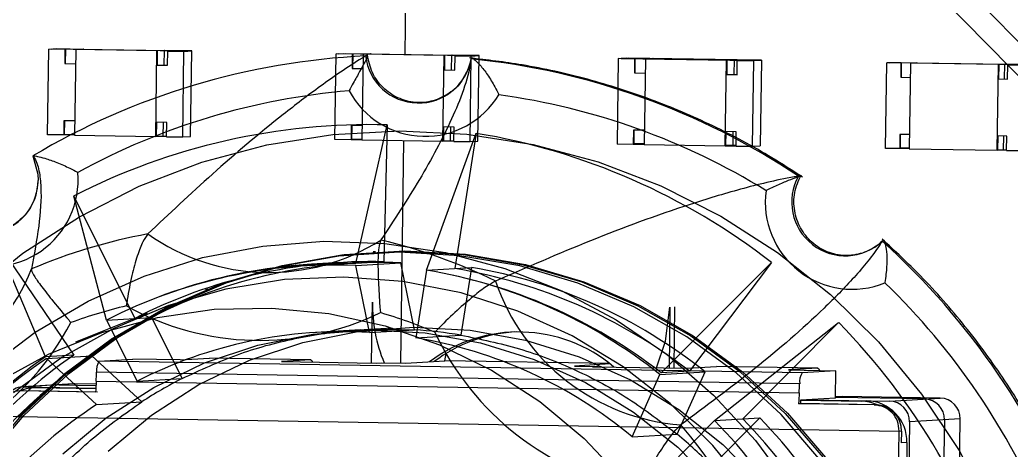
# Model space of a CAD drawing. Header units: millimetres. Extents: x -31.6 to 57.7, y -27.5 to 38.1.
# Drawn here: x 32.11 to 46.58, y 15.71 to 21.99 of the extents above; entities that cross this region are included whole.
import ezdxf

# ---------------------------------------------------------------- set-up
doc = ezdxf.new("R2010")
doc.units = ezdxf.units.MM

msp = doc.modelspace()

# ---------------------------------------------------------------- linework, layer by layer
at = {"color": 7, "linetype": 'Continuous', "lineweight": 25}
for p, q in [((51.299, 16.457), (43.243, 24.686)), ((43.703, 24.714), (51.76, 16.484)), ((37.763, 23.753), (37.73, 21.482)), ((32.518, 20.317), (32.536, 21.567)), ((32.536, 21.567), (32.651, 21.573)), ((32.772, 21.563), (32.536, 21.567)), ((32.576, 21.566), (32.68, 21.572)), ((34.479, 21.535), (32.576, 21.566)), ((32.651, 21.573), (33.045, 21.567)), ((32.68, 21.572), (32.679, 21.565)), ((32.68, 21.572), (34.583, 21.541)), ((32.772, 21.563), (32.769, 21.354)), ((32.778, 21.563), (32.772, 21.563)), ((32.778, 21.563), (32.775, 21.355)), ((32.93, 21.56), (32.912, 20.31)), ((34.114, 21.541), (32.93, 21.56)), ((32.936, 21.56), (32.93, 21.56)), ((33.039, 21.559), (33.04, 21.566)), ((33.045, 21.567), (33.04, 21.566)), ((33.045, 21.559), (33.045, 21.567)), ((34.096, 20.291), (34.114, 21.541)), ((34.119, 21.541), (34.114, 21.541)), ((34.119, 21.541), (34.116, 21.333)), ((34.22, 21.331), (34.223, 21.547)), ((34.229, 21.547), (34.223, 21.547)), ((34.623, 21.541), (34.229, 21.547)), ((34.269, 21.33), (34.272, 21.538)), ((34.272, 21.538), (34.508, 21.534)), ((34.277, 21.538), (34.272, 21.538)), ((34.583, 21.541), (34.479, 21.535)), ((34.49, 20.284), (34.508, 21.534)), ((34.508, 21.534), (34.623, 21.541)), ((34.605, 20.291), (34.623, 21.541)), ((36.709, 20.248), (36.727, 21.498)), ((36.727, 21.498), (36.842, 21.504)), ((36.964, 21.494), (36.727, 21.498)), ((36.768, 21.497), (36.871, 21.504)), ((38.671, 21.466), (36.768, 21.497)), ((36.842, 21.504), (37.237, 21.498)), ((36.871, 21.504), (38.775, 21.472)), ((36.871, 21.496), (36.871, 21.504)), ((36.964, 21.494), (36.961, 21.285)), ((36.97, 21.494), (36.964, 21.494)), ((36.97, 21.494), (36.967, 21.286)), ((37.122, 21.491), (37.104, 20.241)), ((37.128, 21.492), (37.122, 21.491)), ((38.305, 21.472), (37.122, 21.491)), ((37.237, 21.498), (37.231, 21.498)), ((37.231, 21.49), (37.231, 21.498)), ((37.237, 21.49), (37.237, 21.498)), ((38.287, 20.222), (38.305, 21.472)), ((38.311, 21.472), (38.305, 21.472)), ((38.311, 21.472), (38.308, 21.264)), ((38.412, 21.262), (38.415, 21.478)), ((38.421, 21.479), (38.415, 21.478)), ((38.815, 21.472), (38.421, 21.479)), ((38.46, 21.261), (38.463, 21.469)), ((38.469, 21.47), (38.463, 21.469)), ((38.463, 21.469), (38.7, 21.465)), ((38.775, 21.472), (38.671, 21.466)), ((38.682, 20.216), (38.7, 21.465)), ((38.7, 21.465), (38.815, 21.472)), ((38.797, 20.222), (38.815, 21.472)), ((40.845, 21.43), (40.827, 20.18)), ((40.845, 21.43), (40.96, 21.437)), ((41.082, 21.426), (40.845, 21.43)), ((40.989, 21.436), (40.885, 21.43)), ((40.885, 21.43), (42.789, 21.399)), ((40.96, 21.437), (41.355, 21.43)), ((40.989, 21.428), (40.989, 21.436)), ((42.893, 21.405), (40.989, 21.436)), ((41.082, 21.426), (41.079, 21.218)), ((41.088, 21.427), (41.082, 21.426)), ((41.088, 21.427), (41.085, 21.218)), ((41.24, 21.424), (41.222, 20.174)), ((42.423, 21.404), (41.24, 21.424)), ((41.245, 21.424), (41.24, 21.424)), ((41.355, 21.43), (41.349, 21.43)), ((41.349, 21.43), (41.349, 21.422)), ((41.355, 21.43), (41.355, 21.422)), ((42.533, 21.411), (42.529, 21.195)), ((42.538, 21.411), (42.533, 21.411)), ((42.933, 21.404), (42.538, 21.411)), ((32.775, 21.355), (32.769, 21.354)), ((32.769, 21.354), (32.927, 21.352)), ((32.775, 21.355), (32.927, 21.352)), ((34.116, 21.333), (34.111, 21.332)), ((34.111, 21.332), (34.269, 21.33)), ((34.116, 21.333), (34.269, 21.33)), ((36.967, 21.286), (36.961, 21.285)), ((36.961, 21.285), (37.119, 21.283)), ((36.967, 21.286), (37.119, 21.283)), ((38.308, 21.264), (38.302, 21.263)), ((38.302, 21.263), (38.46, 21.261)), ((38.308, 21.264), (38.46, 21.261)), ((42.405, 20.154), (42.423, 21.404)), ((42.429, 21.405), (42.423, 21.404)), ((42.429, 21.405), (42.426, 21.196)), ((42.578, 21.193), (42.581, 21.402)), ((42.581, 21.402), (42.818, 21.398)), ((42.587, 21.402), (42.581, 21.402)), ((42.789, 21.399), (42.893, 21.405)), ((42.818, 21.398), (42.8, 20.148)), ((42.818, 21.398), (42.933, 21.404)), ((42.933, 21.404), (42.915, 20.155)), ((44.744, 20.117), (44.762, 21.367)), ((44.762, 21.367), (44.861, 21.373)), ((44.969, 21.364), (44.762, 21.367)), ((44.797, 21.367), (44.886, 21.372)), ((46.71, 21.335), (44.797, 21.367)), ((44.861, 21.373), (45.206, 21.367)), ((44.886, 21.372), (46.799, 21.341)), ((44.886, 21.372), (44.886, 21.365)), ((44.969, 21.364), (44.966, 21.155)), ((44.974, 21.364), (44.969, 21.364)), ((44.974, 21.364), (44.971, 21.156)), ((45.107, 21.361), (45.09, 20.112)), ((45.112, 21.362), (45.107, 21.361)), ((46.39, 21.34), (45.107, 21.361)), ((45.206, 21.367), (45.201, 21.367)), ((45.201, 21.36), (45.201, 21.367)), ((45.206, 21.36), (45.206, 21.367)), ((46.372, 20.09), (46.39, 21.34)), ((46.395, 21.341), (46.39, 21.34)), ((46.395, 21.341), (46.392, 21.132)), ((46.48, 21.131), (46.483, 21.346)), ((46.488, 21.346), (46.483, 21.346)), ((46.834, 21.34), (46.488, 21.346)), ((46.525, 21.13), (46.528, 21.338)), ((46.528, 21.338), (46.735, 21.335)), ((46.533, 21.338), (46.528, 21.338)), ((41.079, 21.218), (41.237, 21.215)), ((41.085, 21.218), (41.079, 21.218)), ((41.085, 21.218), (41.237, 21.216)), ((42.42, 21.196), (42.578, 21.193)), ((42.426, 21.196), (42.42, 21.196)), ((42.426, 21.196), (42.578, 21.194)), ((44.971, 21.156), (44.966, 21.155)), ((44.966, 21.155), (45.105, 21.153)), ((44.971, 21.156), (45.105, 21.153)), ((46.387, 21.132), (46.525, 21.13)), ((46.392, 21.132), (46.387, 21.132)), ((46.392, 21.132), (46.525, 21.13)), ((32.757, 20.521), (32.754, 20.313)), ((32.915, 20.519), (32.757, 20.521)), ((32.763, 20.521), (32.76, 20.313)), ((34.257, 20.497), (34.099, 20.499)), ((34.105, 20.499), (34.102, 20.291)), ((34.205, 20.297), (34.208, 20.497)), ((34.254, 20.288), (34.257, 20.497)), ((36.949, 20.452), (36.946, 20.244)), ((37.107, 20.45), (36.949, 20.452)), ((36.955, 20.452), (36.952, 20.244)), ((37.015, 18.437), (37.474, 20.461)), ((37.474, 20.461), (37.426, 18.462)), ((38.448, 20.428), (38.29, 20.43)), ((38.296, 20.43), (38.293, 20.222)), ((38.397, 20.228), (38.4, 20.428)), ((38.445, 20.219), (38.448, 20.428)), ((32.754, 20.313), (32.518, 20.317)), ((32.76, 20.313), (32.754, 20.313)), ((32.76, 20.321), (32.912, 20.319)), ((32.912, 20.311), (32.76, 20.313)), ((32.912, 20.31), (34.096, 20.291)), ((34.102, 20.291), (34.096, 20.291)), ((34.102, 20.299), (34.254, 20.296)), ((34.254, 20.289), (34.102, 20.291)), ((34.254, 20.288), (34.49, 20.284)), ((34.49, 20.284), (34.605, 20.291)), ((36.952, 20.252), (37.104, 20.25)), ((38.047, 18.339), (38.773, 20.337)), ((38.773, 20.337), (38.458, 18.363)), ((41.067, 20.385), (41.064, 20.176)), ((41.225, 20.382), (41.067, 20.385)), ((41.073, 20.385), (41.07, 20.177)), ((42.566, 20.36), (42.408, 20.363)), ((42.414, 20.363), (42.411, 20.155)), ((42.517, 20.361), (42.515, 20.161)), ((42.563, 20.152), (42.566, 20.36)), ((44.954, 20.322), (44.951, 20.114)), ((45.093, 20.32), (44.954, 20.322)), ((44.959, 20.322), (44.956, 20.114)), ((46.513, 20.297), (46.375, 20.299)), ((46.38, 20.299), (46.377, 20.091)), ((46.465, 20.096), (46.468, 20.297)), ((46.51, 20.088), (46.513, 20.297)), ((36.946, 20.244), (36.709, 20.248)), ((36.952, 20.244), (36.946, 20.244)), ((37.104, 20.242), (36.952, 20.244)), ((37.104, 20.241), (38.287, 20.222)), ((37.712, 20.231), (37.666, 16.982)), ((38.293, 20.222), (38.287, 20.222)), ((38.293, 20.23), (38.445, 20.228)), ((38.445, 20.22), (38.293, 20.222)), ((38.445, 20.219), (38.682, 20.216)), ((38.682, 20.216), (38.797, 20.222)), ((41.064, 20.176), (40.827, 20.18)), ((41.07, 20.177), (41.064, 20.176)), ((41.222, 20.182), (41.07, 20.185)), ((41.07, 20.177), (41.222, 20.174)), ((41.222, 20.174), (42.405, 20.154)), ((42.411, 20.155), (42.405, 20.154)), ((42.563, 20.16), (42.411, 20.163)), ((42.411, 20.155), (42.563, 20.152)), ((42.563, 20.152), (42.8, 20.148)), ((42.8, 20.148), (42.915, 20.155)), ((44.951, 20.114), (44.744, 20.117)), ((44.956, 20.114), (44.951, 20.114)), ((45.09, 20.119), (44.956, 20.121)), ((45.09, 20.112), (44.956, 20.114)), ((45.09, 20.112), (46.372, 20.09)), ((46.377, 20.091), (46.372, 20.09)), ((46.377, 20.097), (46.51, 20.095)), ((46.51, 20.089), (46.377, 20.091)), ((46.51, 20.088), (46.717, 20.085)), ((33.378, 17.611), (32.899, 19.422)), ((32.899, 19.422), (33.79, 17.636)), ((32.487, 17.076), (31.778, 18.748)), ((31.778, 18.748), (32.899, 17.101)), ((37.301, 18.607), (37.268, 18.605)), ((36.936, 18.44), (36.278, 18.401)), ((36.782, 18.451), (36.371, 18.427)), ((37.014, 18.407), (37.672, 18.446)), ((37.215, 17.428), (37.014, 18.407)), ((37.426, 18.462), (37.015, 18.437)), ((37.872, 17.467), (37.672, 18.446)), ((38.047, 18.339), (38.705, 18.378)), ((38.705, 18.378), (38.548, 17.391)), ((41.471, 16.839), (43.081, 18.45)), ((43.081, 18.45), (41.883, 16.864)), ((38.047, 18.339), (37.89, 17.352)), ((34.858, 18.064), (34.815, 18.046)), ((37.246, 16.983), (37.259, 17.872)), ((41.599, 17.801), (41.586, 16.912)), ((41.666, 17.805), (41.653, 16.91)), ((33.972, 17.708), (32.926, 17.287)), ((33.378, 17.611), (34.036, 17.65)), ((34.036, 17.65), (34.481, 16.757)), ((33.378, 17.611), (33.824, 16.718)), ((42.25, 16.145), (44.06, 17.577)), ((44.06, 17.577), (42.661, 16.169)), ((37.084, 17.468), (36.426, 17.429)), ((37.548, 17.495), (36.89, 17.456)), ((37.215, 17.428), (37.872, 17.467)), ((37.89, 17.352), (38.548, 17.391)), ((32.899, 17.101), (32.487, 17.076)), ((32.504, 17.052), (33.162, 17.09)), ((33.892, 16.417), (33.162, 17.09)), ((38.315, 17.015), (38.335, 17.125)), ((33.234, 16.378), (32.504, 17.052)), ((33.268, 17.011), (33.762, 17.04)), ((43.526, 16.842), (33.268, 17.011)), ((34.452, 17.029), (33.762, 17.04)), ((34.452, 17.029), (34.88, 17.054)), ((36.359, 17.03), (34.88, 17.054)), ((36.359, 17.03), (35.931, 17.004)), ((35.931, 17.004), (37.312, 16.982)), ((37.312, 16.982), (37.394, 16.987)), ((37.394, 16.987), (37.74, 16.981)), ((37.74, 16.981), (38.315, 17.015)), ((40.719, 16.976), (38.315, 17.015)), ((40.724, 16.971), (40.205, 16.94)), ((40.205, 16.94), (40.551, 16.935)), ((40.551, 16.935), (40.468, 16.93)), ((40.468, 16.93), (41.849, 16.907)), ((40.55, 16.929), (40.551, 16.935)), ((41.849, 16.907), (42.277, 16.933)), ((43.756, 16.908), (42.277, 16.933)), ((43.491, 16.681), (33.234, 16.849)), ((41.048, 15.905), (41.453, 16.815)), ((41.453, 16.815), (42.111, 16.854)), ((41.883, 16.864), (41.471, 16.839)), ((41.706, 15.944), (42.111, 16.854)), ((43.756, 16.908), (43.329, 16.883)), ((43.329, 16.883), (44.019, 16.872)), ((44.019, 16.872), (43.526, 16.842)), ((44.013, 16.472), (44.019, 16.872)), ((32.896, 16.68), (32.156, 16.636)), ((32.918, 16.68), (32.178, 16.636)), ((32.178, 16.636), (33.221, 16.619)), ((32.687, 16.666), (32.665, 16.666)), ((32.687, 16.666), (33.223, 16.658)), ((32.918, 16.68), (32.896, 16.68)), ((33.224, 16.675), (32.918, 16.68)), ((33.227, 16.718), (43.484, 16.549)), ((33.824, 16.718), (34.481, 16.757)), ((32.141, 16.578), (32.114, 16.577)), ((33.218, 16.558), (32.114, 16.577)), ((33.245, 16.56), (32.141, 16.578)), ((32.397, 16.628), (32.314, 16.624)), ((32.441, 16.629), (32.358, 16.625)), ((32.358, 16.625), (33.221, 16.61)), ((32.441, 16.629), (32.397, 16.628)), ((32.441, 16.629), (33.221, 16.617)), ((44.112, 16.496), (44.013, 16.49)), ((45.542, 16.473), (44.112, 16.496)), ((33.234, 16.378), (33.892, 16.417)), ((43.503, 16.392), (43.476, 16.39)), ((44.58, 16.372), (43.476, 16.39)), ((44.013, 16.472), (43.503, 16.442)), ((43.503, 16.442), (44.391, 16.427)), ((43.503, 16.442), (43.503, 16.392)), ((44.607, 16.373), (43.503, 16.392)), ((43.586, 16.446), (44.473, 16.432)), ((43.619, 16.448), (44.802, 16.429)), ((45.312, 16.459), (44.013, 16.48)), ((44.391, 16.427), (44.473, 16.432)), ((44.58, 16.372), (44.607, 16.373)), ((44.802, 16.429), (45.542, 16.473)), ((31.728, 16.208), (44.944, 15.991)), ((42.25, 16.145), (41.551, 15.441)), ((42.908, 16.184), (42.208, 15.48)), ((42.25, 16.145), (42.908, 16.184)), ((45.094, 16.124), (44.937, 5.226)), ((45.834, 16.168), (45.094, 16.124)), ((45.603, 16.154), (45.447, 5.256)), ((45.811, 14.568), (45.834, 16.168)), ((41.048, 15.905), (41.706, 15.944)), ((44.791, 5.347), (44.944, 15.985)), ((44.977, 15.987), (44.944, 15.985)), ((44.977, 15.987), (44.974, 15.817)), ((45.056, 15.822), (44.908, 5.524)), ((45.056, 15.822), (44.974, 15.817))]:
    msp.add_line(p, q, dxfattribs=at)
at = {"color": 7, "linetype": 'Continuous', "lineweight": 25, "flags": 128}
for points in [[(29.524, 15.692), (30.068, 16.516), (30.693, 17.278), (31.392, 17.971), (32.157, 18.587), (32.982, 19.12), (33.856, 19.565), (34.77, 19.915), (35.716, 20.169), (36.682, 20.322), (37.659, 20.374), (38.636, 20.324), (39.603, 20.173), (40.55, 19.921), (41.467, 19.572), (42.343, 19.129), (43.17, 18.598), (43.939, 17.983), (44.641, 17.292), (45.27, 16.531), (45.818, 15.708), (46.28, 14.833), (46.651, 13.915)], [(32.303, 20.007), (32.377, 19.739), (32.38, 19.647)], [(31.62, 16.893), (32.337, 17.433), (33.109, 17.888), (33.927, 18.252), (34.78, 18.522), (35.657, 18.692), (36.548, 18.762), (37.441, 18.731), (38.326, 18.598), (39.19, 18.365), (40.023, 18.037), (40.815, 17.615), (41.556, 17.107), (42.235, 16.517), (42.846, 15.855), (43.38, 15.127)], [(31.561, 15.535), (32.138, 16.216), (32.789, 16.826), (33.504, 17.356), (34.275, 17.8), (35.09, 18.153), (35.94, 18.409), (36.813, 18.564), (37.698, 18.618), (38.584, 18.57), (39.459, 18.419), (40.311, 18.168), (41.129, 17.82), (41.903, 17.38), (42.623, 16.854), (43.279, 16.248), (43.863, 15.57)], [(31.593, 15.537), (32.171, 16.218), (32.822, 16.828), (33.537, 17.358), (34.307, 17.802), (35.123, 18.155), (35.973, 18.411), (36.846, 18.566), (37.731, 18.62), (38.617, 18.571), (39.491, 18.421), (40.344, 18.17), (41.162, 17.822), (41.936, 17.382), (42.656, 16.856), (43.312, 16.25), (43.896, 15.572)], [(43.802, 15.558), (43.219, 16.234), (42.564, 16.839), (41.846, 17.364), (41.073, 17.803), (40.256, 18.15), (39.406, 18.401), (38.533, 18.551), (37.649, 18.6), (36.766, 18.546), (35.894, 18.39), (35.046, 18.135), (34.232, 17.783), (33.463, 17.34), (32.75, 16.811), (32.1, 16.202)], [(42.772, 15.097), (42.225, 15.779), (41.603, 16.392), (40.915, 16.928), (40.171, 17.38), (39.381, 17.741), (38.554, 18.007), (37.703, 18.173), (36.839, 18.238), (35.973, 18.201), (35.117, 18.063), (34.283, 17.825), (33.483, 17.49), (32.726, 17.063), (32.023, 16.55)], [(41.4, 16.915), (41.535, 17.305), (41.599, 17.801)], [(31.794, 16.708), (32.531, 17.114), (33.31, 17.428), (34.12, 17.647), (34.95, 17.768), (35.789, 17.787), (36.624, 17.707), (37.444, 17.526), (38.238, 17.249), (38.993, 16.878), (39.701, 16.42), (40.349, 15.88), (40.931, 15.266)], [(33.4, 15.695), (34.033, 16.223), (34.724, 16.668), (35.465, 17.024), (36.243, 17.284), (37.047, 17.446), (37.864, 17.506), (38.683, 17.463), (39.491, 17.32), (40.275, 17.076), (41.024, 16.737), (41.726, 16.307), (42.371, 15.793), (42.949, 15.203)], [(33.4, 15.695), (34.033, 16.223), (34.724, 16.668), (35.465, 17.024), (36.243, 17.284), (37.047, 17.446), (37.864, 17.506), (38.683, 17.463), (39.491, 17.32), (40.275, 17.076), (41.024, 16.737), (41.726, 16.307), (42.371, 15.793), (42.949, 15.203)], [(32.743, 15.656), (33.375, 16.184), (34.067, 16.629), (34.807, 16.985), (35.585, 17.245), (36.389, 17.407), (37.206, 17.467), (38.025, 17.425), (38.833, 17.281), (39.617, 17.037), (40.366, 16.698), (41.068, 16.268), (41.713, 15.754), (42.291, 15.164)], [(36.359, 17.03), (36.372, 17.023), (36.384, 17.001), (36.385, 16.997)], [(43.756, 16.908), (43.769, 16.901), (43.781, 16.879), (43.782, 16.876)]]:
    msp.add_lwpolyline(points, dxfattribs=at)
at = {"color": 7, "linetype": 'Continuous', "lineweight": 25}
for centre, radius, start, end in [((37.656, 11.004), 10.474, 92.7331, 120.7348), ((37.93, 21.558), 0.778, 186.7461, 350.2368), ((37.64, 10.962), 10.516, 56.3117, 84.2379), ((37.754, 10.999), 9.993, 94.7954, 118.6725), ((38.027, 21.55), 1.257, 208.1403, 328.8426), ((37.738, 10.959), 10.033, 58.3686, 82.181), ((37.225, 10.964), 9.5, 88.4996, 117.0905), ((37.206, 10.898), 9.568, 52.1242, 80.5777), ((31.698, 19.657), 1.266, 244.8836, 4.9326), ((44.159, 19.333), 0.784, 150.9732, 313.3622), ((31.603, 19.654), 0.777, 223.1497, 359.4971), ((44.26, 19.332), 1.271, 172.3419, 291.9936), ((35.475, 10.82), 8.186, 100.5094, 112.9584), ((35.749, 21.363), 3.057, 234.6801, 302.3028), ((35.461, 10.787), 8.22, 64.0673, 76.4823), ((37.486, 10.768), 10.766, 20.4657, 47.9544), ((36.817, 10.888), 7.551, 88.4996, 117.0905), ((36.71, 11.094), 7.32, 87.6203, 117.0766), ((37.228, 10.913), 7.551, 88.4996, 117.0905), ((37.368, 11.132), 7.32, 87.6203, 117.0766), ((37.495, 11.102), 7.375, 51.2526, 80.5606), ((29.411, 19.489), 3.086, 271.3202, 338.496), ((36.837, 11.063), 7.375, 51.2526, 80.5606), ((36.802, 10.836), 7.606, 52.1242, 80.5777), ((37.213, 10.86), 7.606, 52.1242, 80.5777), ((41.995, 19.175), 3.104, 198.7152, 265.6202), ((37.59, 10.773), 10.273, 22.4911, 45.929), ((35.34, 10.788), 7.226, 103.3833, 110.0846), ((35.615, 21.328), 4.014, 240.9851, 295.9978), ((39.486, 17.84), 2.228, 179.1685, 202.5427), ((35.327, 10.759), 7.255, 66.9334, 73.6163), ((29.272, 19.463), 4.054, 277.5892, 332.2271), ((37.054, 10.727), 9.798, 16.347, 44.3509), ((36.813, 10.892), 6.548, 86.479, 117.1585), ((37.475, 10.904), 6.575, 80.6124, 86.5349), ((39.389, 15.288), 2.149, 49.6182, 127.0994), ((39.457, 15.293), 2.148, 93.4084, 127.1269), ((41.868, 19.156), 4.079, 204.9622, 259.3732), ((36.816, 10.84), 6.6, 50.1213, 80.638), ((36.898, 10.766), 7.699, 124.9527, 153.1728), ((37.31, 10.79), 7.699, 124.9527, 153.1728), ((37.343, 10.91), 7.462, 124.0826, 153.1614), ((36.686, 10.871), 7.462, 124.0826, 153.1614), ((33.496, 16.878), 0.264, 149.7188, 186.1741), ((21.941, 17.392), 11.305, 356.583, 357.2498), ((43.754, 16.709), 0.264, 149.7188, 186.1741), ((32.173, 16.343), 0.294, 89.1324, 135.5613), ((44.563, 16.041), 11.356, 176.5841, 177.3899), ((37.495, 10.862), 6.621, 117.0722, 122.9671), ((32.199, 17.223), 11.305, 356.583, 357.2498), ((32.349, 16.04), 0.584, 89.0654, 113.0752), ((32.135, 16.208), 0.37, 89.0593, 92.2918), ((54.82, 15.873), 11.356, 176.5841, 177.3899), ((36.864, 10.778), 6.673, 122.9531, 153.2451), ((44.381, 15.841), 0.586, 65.0733, 89.0437), ((44.459, 15.835), 0.597, 358.81, 88.6478), ((44.601, 16.004), 0.37, 85.8274, 89.0592), ((44.598, 15.995), 0.379, 358.8402, 85.437), ((44.795, 16.13), 0.299, 358.81, 88.6478), ((45.305, 16.16), 0.299, 358.81, 88.6478), ((45.535, 16.174), 0.299, 358.81, 88.6478), ((35.339, 10.633), 8.419, 28.1009, 40.3192), ((36.849, 10.867), 7.552, 15.489, 44.3344), ((36.681, 10.7), 7.788, 16.347, 44.3509), ((37.092, 10.725), 7.788, 16.347, 44.3509), ((37.506, 10.906), 7.552, 15.489, 44.3344), ((37.415, 10.787), 6.708, 44.3894, 50.2332), ((44.559, 15.991), 0.385, 359.1763, 359.9944)]:
    msp.add_arc(centre, radius, start, end, dxfattribs=at)
for points, knots in [([(37.157, 21.466), (37.14, 21.456), (36.903, 21.31), (36.492, 21.026), (35.754, 20.462), (34.908, 19.743), (34.291, 19.161), (33.982, 18.869)], [0, 0, 0, 0, 0.012219, 0.171555, 0.331071, 0.665452, 1, 1, 1, 1]), ([(37.157, 21.466), (37.168, 21.471), (37.189, 21.481), (37.184, 21.449), (37.146, 21.373), (37.073, 21.243), (36.992, 21.096), (36.939, 20.996), (36.919, 20.958), (36.918, 20.957)], [0, 0, 0, 0, 0.133109, 0.266088, 0.433037, 0.647552, 0.865332, 0.995171, 1, 1, 1, 1]), ([(38.57, 21.125), (38.567, 21.118), (38.526, 21.032), (38.378, 20.912), (38.145, 20.797), (37.881, 20.774), (37.624, 20.842), (37.404, 20.995), (37.239, 21.218), (37.202, 21.397), (37.183, 21.489)], [0, 0, 0, 0, 0.0116679, 0.1507745, 0.2907767, 0.431794, 0.5734442, 0.7147502, 0.855148, 1, 1, 1, 1]), ([(38.696, 21.426), (38.695, 21.415), (38.677, 21.263), (38.594, 20.97), (38.355, 20.394), (37.96, 19.663), (37.575, 19.074), (37.382, 18.78)], [0, 0, 0, 0, 0.012219, 0.171555, 0.331071, 0.665452, 1, 1, 1, 1]), ([(38.7, 21.446), (38.693, 21.41), (38.671, 21.295), (38.612, 21.194), (38.57, 21.125)], [0, 0, 0, 0, 0.311485, 1, 1, 1, 1]), ([(43.532, 19.696), (43.384, 19.792), (42.963, 20.066), (42.231, 20.457), (41.331, 20.842), (40.398, 21.139), (39.51, 21.339), (38.93, 21.408), (38.674, 21.438)], [0, 0, 0, 0, 0.10099, 0.288545, 0.476137, 0.663713, 0.851276, 1, 1, 1, 1]), ([(38.696, 21.426), (38.7, 21.431), (38.707, 21.441), (38.756, 21.408), (38.835, 21.329), (38.939, 21.194), (39.032, 21.042), (39.084, 20.94), (39.102, 20.9), (39.103, 20.899)], [0, 0, 0, 0, 0.133109, 0.266088, 0.433037, 0.647552, 0.865332, 0.995171, 1, 1, 1, 1]), ([(32.303, 20.007), (32.307, 20.003), (32.352, 19.942), (32.4, 19.796), (32.434, 19.464), (32.402, 18.99), (32.322, 18.569), (32.282, 18.358)], [0, 0, 0, 0, 0.012219, 0.171555, 0.331071, 0.665452, 1, 1, 1, 1]), ([(32.303, 20.007), (32.305, 20.009), (32.308, 20.013), (32.372, 20.002), (32.487, 19.972), (32.653, 19.915), (32.819, 19.841), (32.92, 19.788), (32.958, 19.767), (32.959, 19.766)], [0, 0, 0, 0, 0.133109, 0.266088, 0.433037, 0.647552, 0.865332, 0.995171, 1, 1, 1, 1]), ([(43.474, 19.713), (43.453, 19.709), (43.157, 19.657), (42.622, 19.526), (41.623, 19.222), (40.427, 18.778), (39.513, 18.379), (39.055, 18.18)], [0, 0, 0, 0, 0.012219, 0.171555, 0.331071, 0.665452, 1, 1, 1, 1]), ([(43.474, 19.713), (43.486, 19.715), (43.512, 19.718), (43.493, 19.709), (43.421, 19.684), (43.29, 19.634), (43.14, 19.569), (43.04, 19.521), (43.001, 19.502), (43, 19.502)], [0, 0, 0, 0, 0.133109, 0.266088, 0.433037, 0.647552, 0.865332, 0.995171, 1, 1, 1, 1]), ([(44.714, 18.782), (44.689, 18.758), (44.599, 18.673), (44.409, 18.576), (44.149, 18.538), (43.889, 18.593), (43.661, 18.735), (43.492, 18.947), (43.405, 19.203), (43.401, 19.48), (43.474, 19.646), (43.512, 19.731)], [0, 0, 0, 0, 0.048253, 0.166192, 0.285101, 0.404617, 0.523967, 0.642592, 0.760388, 0.877602, 1, 1, 1, 1]), ([(32.378, 19.648), (32.369, 19.564), (32.352, 19.393), (32.22, 19.163), (32.025, 18.986), (31.78, 18.886), (31.516, 18.875), (31.267, 18.955), (31.119, 19.065), (31.056, 19.134), (31.05, 19.142)], [0, 0, 0, 0, 0.1327513, 0.2743117, 0.4163897, 0.5594226, 0.7034694, 0.8480556, 0.9836507, 1, 1, 1, 1]), ([(33.982, 18.869), (33.958, 18.837), (33.91, 18.774), (33.825, 18.552), (33.743, 18.261), (33.694, 18.002), (33.672, 17.851), (33.668, 17.82), (33.668, 17.817)], [0, 0, 0, 0, 0.224878, 0.44934, 0.684531, 0.936066, 0.994659, 1, 1, 1, 1]), ([(37.382, 18.78), (37.37, 18.747), (37.345, 18.683), (37.336, 18.46), (37.343, 18.166), (37.359, 17.905), (37.371, 17.753), (37.374, 17.722), (37.374, 17.72)], [0, 0, 0, 0, 0.224878, 0.44934, 0.684531, 0.936066, 0.994659, 1, 1, 1, 1]), ([(44.697, 18.763), (44.688, 18.75), (44.566, 18.562), (44.292, 18.229), (43.69, 17.617), (42.852, 16.895), (42.123, 16.352), (41.758, 16.081)], [0, 0, 0, 0, 0.0122195, 0.1715545, 0.3310706, 0.6654519, 1, 1, 1, 1]), ([(47.616, 14.497), (47.552, 14.662), (47.369, 15.134), (47.004, 15.886), (46.497, 16.733), (45.914, 17.528), (45.311, 18.218), (44.883, 18.618), (44.694, 18.794)], [0, 0, 0, 0, 0.10099, 0.288707, 0.476466, 0.664214, 0.85195, 1, 1, 1, 1]), ([(44.736, 18.154), (44.736, 18.155), (44.744, 18.198), (44.761, 18.31), (44.773, 18.483), (44.763, 18.642), (44.741, 18.739), (44.718, 18.782), (44.704, 18.769), (44.697, 18.763)], [0, 0, 0, 0, 0.004829, 0.134668, 0.352448, 0.566963, 0.733912, 0.866891, 1, 1, 1, 1]), ([(32.282, 18.358), (32.286, 18.335), (32.296, 18.288), (32.408, 18.127), (32.578, 17.91), (32.74, 17.715), (32.837, 17.6), (32.857, 17.576), (32.859, 17.574)], [0, 0, 0, 0, 0.224878, 0.44934, 0.684531, 0.936066, 0.994659, 1, 1, 1, 1]), ([(39.055, 18.18), (39.015, 18.158), (38.934, 18.114), (38.73, 17.96), (38.49, 17.754), (38.298, 17.568), (38.193, 17.459), (38.172, 17.436), (38.17, 17.434)], [0, 0, 0, 0, 0.224878, 0.44934, 0.684531, 0.936066, 0.994659, 1, 1, 1, 1]), ([(32.114, 16.577), (32.065, 16.572), (31.967, 16.562), (31.84, 16.478), (31.749, 16.356), (31.735, 16.257), (31.728, 16.208)], [0, 0, 0, 0, 0.249767, 0.500009, 0.749693, 1, 1, 1, 1]), ([(44.944, 15.991), (44.938, 16.04), (44.928, 16.139), (44.845, 16.264), (44.726, 16.352), (44.629, 16.365), (44.58, 16.372)], [0, 0, 0, 0, 0.250307, 0.499991, 0.750233, 1, 1, 1, 1]), ([(41.116, 15.147), (41.117, 15.149), (41.133, 15.176), (41.211, 15.306), (41.351, 15.533), (41.521, 15.793), (41.664, 15.993), (41.727, 16.052), (41.758, 16.081)], [0, 0, 0, 0, 0.005341, 0.063934, 0.315469, 0.55066, 0.775122, 1, 1, 1, 1])]:
    msp.add_open_spline(points, degree=3, knots=knots, dxfattribs=at)
for points in [[(34.481, 16.757), (34.747, 16.881), (35.278, 17.128), (36.127, 17.357), (36.996, 17.487), (37.58, 17.474), (37.872, 17.467)], [(38.548, 17.391), (38.834, 17.332), (39.408, 17.216), (40.228, 16.895), (41.007, 16.482), (41.473, 16.123), (41.706, 15.944)], [(31.563, 13.821), (31.706, 14.079), (31.992, 14.596), (32.545, 15.287), (33.172, 15.911), (33.652, 16.248), (33.892, 16.417)]]:
    msp.add_open_spline(points, degree=3, dxfattribs=at)

doc.saveas('drawing.dxf')
